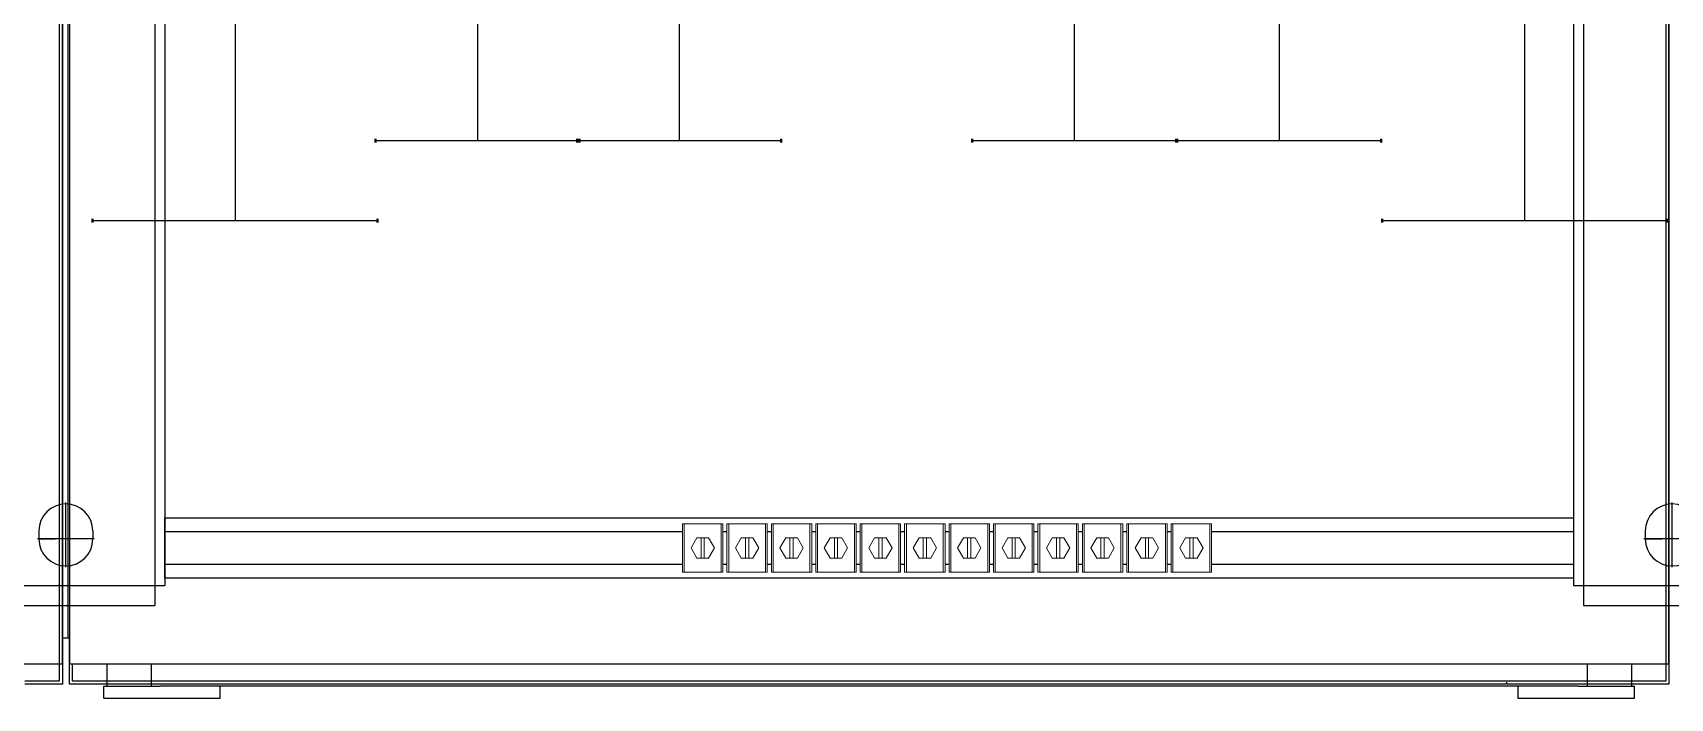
# Model space of a CAD drawing. Header units: millimetres. Extents: x 37984 to 70752, y 14140 to 37584.
# Drawn here: x 45305 to 46116, y 14760 to 15090 of the extents above; entities that cross this region are included whole.
import ezdxf

# ---------------------------------------------------------------- set-up
doc = ezdxf.new("R2010")
doc.units = ezdxf.units.MM
doc.set_wipeout_variables(frame=1)
doc.layers.add('! NO PLOT !', color=7, linetype='Continuous', true_color=0xff75dd, plot=False)
doc.layers.add('000-PI-Oprema', color=30, linetype='Continuous', lineweight=5)
doc.layers.add('000-PI-ORMAR', color=2, linetype='Continuous')
doc.layers.add('004-PI-DIN Šina', color=3, linetype='Continuous')

# ---------------------------------------------------------------- blocks, each defined once
blk = doc.blocks.new('800mm bez ploce')
at = {"layer": '000-PI-ORMAR'}
for p, q in [((47129.52, 47274.57), (47129.52, 45290.07)), ((47920.01, 47274.57), (47920.01, 45290.07)), ((47921.51, 47274.57), (47921.51, 45290.07)), ((47921.52, 45290.07), (47921.52, 47274.57)), ((47126.01, 47254.07), (47126.01, 45303.07)), ((47128.73, 47254.07), (47128.73, 45303.07)), ((47126.01, 45303.07), (47129.52, 45303.07)), ((47129.51, 45280.07), (47129.51, 45303.07)), ((47129.52, 45290.07), (47921.52, 45290.07)), ((47131.01, 45281.57), (47131.01, 45290.07)), ((47148.01, 45290.07), (47148.01, 45279.07)), ((47170.01, 45290.07), (47170.01, 45279.07)), ((47881.01, 45290.07), (47881.01, 45279.07)), ((47903.01, 45290.07), (47903.01, 45279.07)), ((47920.01, 45290.07), (47920.01, 45281.57)), ((47921.51, 45290.07), (47921.51, 45280.07)), ((47148.01, 45280.07), (47129.51, 45280.07)), ((47148.01, 45281.57), (47131.01, 45281.57)), ((47146.55, 45279.07), (47148.01, 45279.07)), ((47146.55, 45273.07), (47146.55, 45279.07)), ((47903.01, 45281.57), (47148.01, 45281.57)), ((47903.01, 45280.07), (47148.01, 45280.07)), ((47148.01, 45279.07), (47152.27, 45279.07)), ((47152.27, 45279.07), (47174.38, 45279.07)), ((47876.64, 45279.07), (47174.38, 45279.07)), ((47204.2, 45273.07), (47204.2, 45279.07)), ((47846.82, 45279.07), (47846.82, 45273.07)), ((47876.64, 45279.07), (47898.75, 45279.07)), ((47898.75, 45279.07), (47903.01, 45279.07)), ((47920.01, 45281.57), (47903.01, 45281.57)), ((47921.51, 45280.07), (47903.01, 45280.07)), ((47903.01, 45279.07), (47904.47, 45279.07)), ((47904.47, 45273.07), (47904.47, 45279.07)), ((47146.55, 45273.07), (47204.2, 45273.07)), ((47846.82, 45273.07), (47904.47, 45273.07))]:
    blk.add_line(p, q, dxfattribs=at)
blk = doc.blocks.new('SINAMICS_FSC_1mm')
at = {"layer": '! NO PLOT !', "ltscale": 0.25}
for p, q in [((70256.12, 54000.05), (70256.12, 53900.05)), ((70186.12, 53900.05), (70326.12, 53900.05))]:
    blk.add_line(p, q, dxfattribs=at)
at = {"layer": '! NO PLOT !', "lineweight": 70, "ltscale": 0.25}
for p, q in [((70185.12, 53900.05), (70186.12, 53900.05)), ((70326.12, 53900.05), (70327.12, 53900.05))]:
    blk.add_line(p, q, dxfattribs=at)
blk = doc.blocks.new('SINAMICS_FSB_1mm')
at = {"layer": '! NO PLOT !', "ltscale": 0.25}
for p, q in [((71040.15, 54000), (71040.15, 53900)), ((70990.15, 53900), (71090.15, 53900))]:
    blk.add_line(p, q, dxfattribs=at)
at = {"layer": '! NO PLOT !', "lineweight": 70, "ltscale": 0.25}
for p, q in [((70989.15, 53900), (70990.15, 53900)), ((71090.15, 53900), (71091.15, 53900))]:
    blk.add_line(p, q, dxfattribs=at)
blk = doc.blocks.new('*U1319')
at = {"layer": '004-PI-DIN Šina', "ltscale": 0.25}
for p, q in [((0, 15), (697.49, 15)), ((0, -15), (0, 15)), ((697.49, 15), (697.49, -15)), ((697.49, 8), (0, 8)), ((0, -8), (697.49, -8)), ((697.49, -15), (0, -15))]:
    blk.add_line(p, q, dxfattribs=at)
blk = doc.blocks.new('3240252_WCC_14-select__2', base_point=(55.67, 813.89))
at = {"layer": '000-PI-Oprema'}
for p, q in [((55.67, 837.89), (55.67, 813.89)), ((56.54, 837.89), (55.67, 837.89)), ((74.8, 837.89), (56.54, 837.89)), ((56.54, 813.89), (56.54, 837.89)), ((75.67, 837.89), (74.8, 837.89)), ((74.8, 813.89), (74.8, 837.89)), ((75.67, 837.89), (75.67, 813.89)), ((59.9, 825.89), (62.79, 830.89)), ((62.79, 830.89), (64.87, 830.89)), ((64.87, 820.89), (64.87, 830.89)), ((66.47, 830.89), (64.87, 830.89)), ((66.47, 830.89), (68.56, 830.89)), ((66.47, 830.89), (66.47, 820.89)), ((68.56, 830.89), (71.45, 825.89)), ((62.79, 820.89), (59.9, 825.89)), ((64.87, 820.89), (62.79, 820.89)), ((64.87, 820.89), (66.47, 820.89)), ((68.56, 820.89), (66.47, 820.89)), ((71.45, 825.89), (68.56, 820.89)), ((56.54, 813.89), (55.67, 813.89)), ((74.8, 813.89), (56.54, 813.89)), ((75.67, 813.89), (74.8, 813.89))]:
    blk.add_line(p, q, dxfattribs=at)
blk = doc.blocks.new('Drfsicht1', base_point=(65.67, 825.89))
blk.add_wipeout([(55.67, 837.89), (75.67, 837.89), (75.67, 813.89), (55.67, 813.89)])
at = {"layer": '000-PI-Oprema'}
blk.add_blockref('3240252_WCC_14-select__2', (55.67, 813.89), dxfattribs=at)
blk = doc.blocks.new('Uvodnica_ WCC14')
at = {"layer": '000-PI-Oprema'}
blk.add_blockref('Drfsicht1', (0, 0), dxfattribs=at)
blk = doc.blocks.new('poveznica montaznih ploca 2100mm')
at = {"layer": '! NO PLOT !'}
for p, q in [((59472.54, 55742.17), (59472.54, 53847.74)), ((59477.54, 55740.77), (59477.54, 53837.74)), ((59565.54, 55740.77), (59565.54, 53837.74)), ((59570.54, 55742.17), (59570.54, 53847.74)), ((59521.54, 53856.71), (59521.54, 53888.77)), ((59508.17, 53874.74), (59508.17, 53870.74)), ((59534.9, 53874.74), (59534.9, 53870.74)), ((59535.57, 53870.74), (59507.5, 53870.74)), ((59508.17, 53870.74), (59516.28, 53870.74)), ((59534.9, 53870.74), (59526.79, 53870.74)), ((59472.54, 53847.74), (59570.54, 53847.74)), ((59477.54, 53847.74), (59477.54, 53837.74)), ((59565.54, 53847.74), (59565.54, 53837.74)), ((59477.54, 53837.74), (59565.54, 53837.74))]:
    blk.add_line(p, q, dxfattribs=at)
for centre, start, end in [((59521.54, 53874.74), 0, 180), ((59521.54, 53870.74), 180, 0)]:
    blk.add_arc(centre, 13.36, start, end, dxfattribs=at)

msp = doc.modelspace()

# ---------------------------------------------------------------- linework, layer by layer
at = {"layer": '000-PI-ORMAR'}
for p, q in [((45318.483, 16761.404), (45318.483, 14776.904)), ((45319.983, 16761.404), (45319.983, 14776.904)), ((45319.995, 14776.904), (45319.995, 16761.404)), ((45319.983, 16740.904), (45319.983, 14789.904)), ((45319.983, 16740.904), (45319.983, 14789.904)), ((44927.995, 14776.904), (45319.995, 14776.904)), ((45318.483, 14776.904), (45318.483, 14768.404)), ((45319.983, 14776.904), (45319.983, 14766.904)), ((45318.483, 14768.404), (45301.483, 14768.404)), ((45319.983, 14766.904), (45301.483, 14766.904)), ((46035.183, 14767.904), (46035.183, 14766.904))]:
    msp.add_line(p, q, dxfattribs=at)

# ---------------------------------------------------------------- block references
at = {"layer": '! NO PLOT !'}
msp.add_blockref('poveznica montaznih ploca 2100mm', (-13404.331, -39031.862), dxfattribs=at)
for p in [(-25414.655, -38863.629), (-25219.168, -38863.629), (-25117.668, -38863.629)]:
    msp.add_blockref('SINAMICS_FSB_1mm', p)
at = {"layer": '000-PI-Oprema', "ltscale": 0.25}
msp.add_blockref('800mm bez ploce', (-1806.028, -30513.162), dxfattribs=at)
at = {"layer": '000-PI-Oprema'}
msp.add_blockref('*U1319', (45370.719, 14834.404), dxfattribs=at)

# ---------------------------------------------------------------- next in the draw order: block references
for name, p in [('SINAMICS_FSC_1mm', (-24850.628, -38903.384)), ('SINAMICS_FSC_1mm', (-24212.14, -38903.384)), ('Drfsicht1', (45879.078, 14834.404))]:
    msp.add_blockref(name, p, dxfattribs=at)

# ---------------------------------------------------------------- next in the draw order: block references
at = {"layer": '! NO PLOT !'}
msp.add_blockref('poveznica montaznih ploca 2100mm', (-14199.817, -39031.862), dxfattribs=at)
msp.add_blockref('SINAMICS_FSB_1mm', (-25514.655, -38863.629))
at = {"layer": '000-PI-Oprema'}
msp.add_blockref('Drfsicht1', (45857.078, 14834.404), dxfattribs=at)

# ---------------------------------------------------------------- next in the draw order: block references
msp.add_blockref('Drfsicht1', (45835.078, 14834.404), dxfattribs=at)

# ---------------------------------------------------------------- next in the draw order: block references
msp.add_blockref('Drfsicht1', (45813.078, 14834.404), dxfattribs=at)

# ---------------------------------------------------------------- next in the draw order: block references
msp.add_blockref('Drfsicht1', (45791.078, 14834.404), dxfattribs=at)

# ---------------------------------------------------------------- next in the draw order: block references
msp.add_blockref('Drfsicht1', (45769.078, 14834.404), dxfattribs=at)

# ---------------------------------------------------------------- next in the draw order: block references
msp.add_blockref('Drfsicht1', (45747.078, 14834.404), dxfattribs=at)

# ---------------------------------------------------------------- next in the draw order: block references
msp.add_blockref('Drfsicht1', (45725.078, 14834.404), dxfattribs=at)

# ---------------------------------------------------------------- next in the draw order: block references
msp.add_blockref('Drfsicht1', (45703.078, 14834.404), dxfattribs=at)

# ---------------------------------------------------------------- next in the draw order: block references
msp.add_blockref('Drfsicht1', (45681.078, 14834.404), dxfattribs=at)

# ---------------------------------------------------------------- next in the draw order: block references
msp.add_blockref('Drfsicht1', (45659.078, 14834.404), dxfattribs=at)

# ---------------------------------------------------------------- next in the draw order: block references
msp.add_blockref('Uvodnica_ WCC14', (45637.078, 14834.404), dxfattribs=at)

doc.saveas('drawing.dxf')
